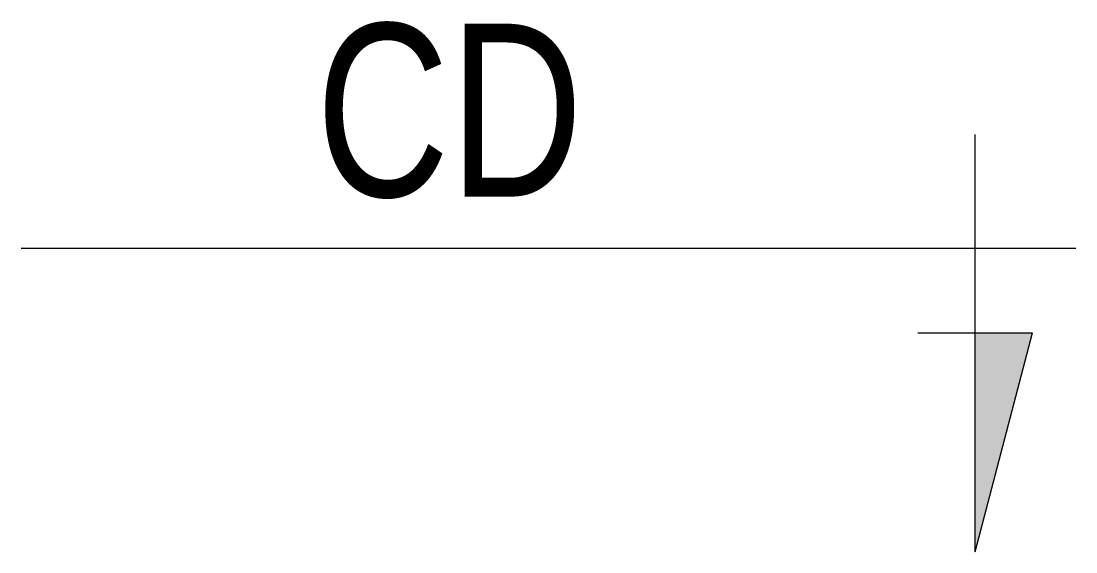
# Model space of a CAD drawing. Extents: x -0.93 to 7.61, y -22.99 to -18.69.
import ezdxf
from ezdxf.enums import TextEntityAlignment as Align

# ---------------------------------------------------------------- set-up
doc = ezdxf.new("R2010")
doc.units = 0
doc.header["$MEASUREMENT"] = 0
doc.layers.get('0').update_dxf_attribs({"linetype": 'CONTINUOUS'})
doc.styles.add('2', font='vn_vni.shx', dxfattribs={"width": 0.8, "height": 2})

msp = doc.modelspace()

# ---------------------------------------------------------------- linework, layer by layer
for p, q in [((6.793, -22.9904), (6.793, -19.6115)), ((7.6093, -20.5337), (-0.9333, -20.5337)), ((6.3289, -21.2176), (7.2571, -21.2176)), ((6.793, -22.9904), (7.2571, -21.2176))]:
    msp.add_line(p, q)
msp.add_solid([(7.2571, -21.2176), (6.793, -21.2176), (6.793, -22.9904)])

# ---------------------------------------------------------------- texts
at = {"style": '2', "width": 0.8}
msp.add_attdef('CD', text='', height=1.4, dxfattribs=at).set_placement((2.5358, -20.5337), align=Align.BOTTOM_CENTER)

doc.saveas('drawing.dxf')
